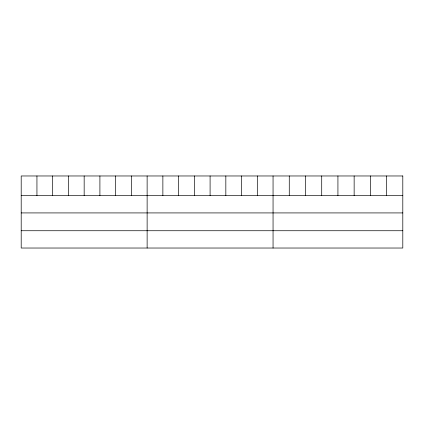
<?xml version="1.0" encoding="UTF-8"?>
<svg xmlns="http://www.w3.org/2000/svg" width="424" height="424" viewBox="0 0 424 424"><rect width="100%" height="100%" fill="white"/><g stroke="black" fill="none" stroke-linecap="round" stroke-linejoin="round"><path stroke-width="0.64" d="M21.2 195.628L402.8 195.628M21.2 212.922L402.8 212.922M21.2 230.736L402.8 230.736M386.582 175.971L386.582 195.628M370.364 175.971L370.364 195.628M354.146 175.971L354.146 195.628M337.928 175.971L337.928 195.628M321.71 175.971L321.71 195.628M305.492 175.971L305.492 195.628M289.274 175.971L289.274 195.628M273.056 175.971L273.056 248.029M257.315 175.971L257.315 195.628M241.574 175.971L241.574 195.628M225.833 175.971L225.833 195.628M210.092 175.971L210.092 195.628M194.351 175.971L194.351 195.628M178.61 175.971L178.61 195.628M162.869 175.971L162.869 195.628M147.128 175.971L147.128 248.029M131.387 175.971L131.387 195.628M115.646 175.971L115.646 195.628M99.905 175.971L99.905 195.628M84.164 175.971L84.164 195.628M68.423 175.971L68.423 195.628M52.682 175.971L52.682 195.628M36.941 175.971L36.941 195.628M402.8 175.971L21.2 175.971L21.2 248.029L402.8 248.029L402.8 175.971"/></g></svg>
